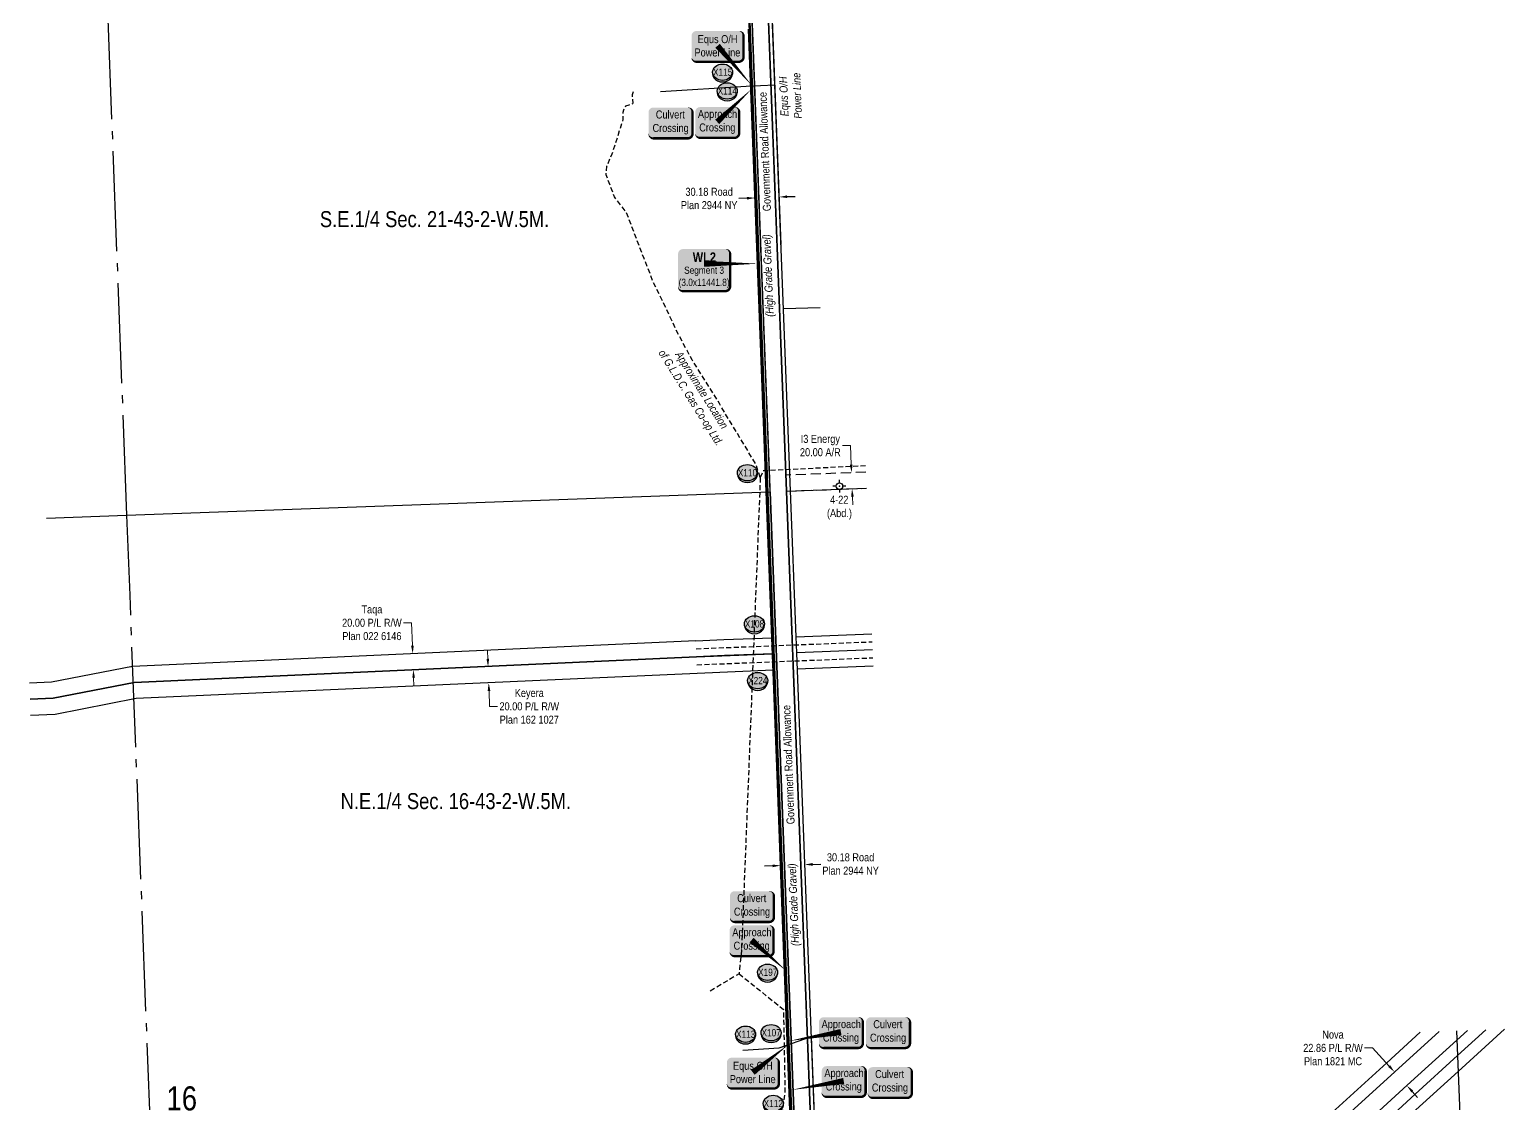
# Model space of a CAD drawing. Extents: x 683901 to 697439, y 5834844 to 5859401.
# Drawn here: x 686892 to 688735, y 5843153 to 5844494 of the extents above; entities that cross this region are included whole.
import ezdxf
from ezdxf.enums import TextEntityAlignment as Align

# ---------------------------------------------------------------- set-up
doc = ezdxf.new("R2010")
doc.units = 0
doc.header["$LTSCALE"] = 5
doc.header["$PDSIZE"] = 0.5
for name, pattern in [('foc-ACCESSROAD', [3.75, 2.5, -1.25]), ('foc-QUARTERLINE', [33, 25, -3, 2, -3]), ('UG_PIPE', [1.875, 1.25, -0.625])]:
    doc.linetypes.add(name, pattern=pattern)
doc.layers.get('Defpoints').update_dxf_attribs({"color": 9})
for name, color, linetype in [('10', 1, 'Continuous'), ('9', 3, 'Continuous'), ('AS-PIPE-UG', 44, 'UG_PIPE'), ('AS-PIPE-UG-T', 44, 'Continuous'), ('AS-POWER', 104, 'foc-POWER'), ('AS-POWER-T', 104, 'Continuous'), ('AS-TELEPHONE', 224, 'foc-TEL'), ('C-SYMBOL', 7, 'Continuous'), ('CG-NOTES', 7, 'Continuous'), ('F-AR', 190, 'foc-ACCESSROAD'), ('F-RW', 190, 'Continuous'), ('F-WS-S', 190, 'Continuous'), ('L-QSEC', 8, 'foc-QUARTERLINE'), ('L-ROAD-T', 7, 'Continuous'), ('L-SEC', 7, 'Continuous'), ('L-SECLBL', 7, 'Continuous'), ('L-TITLEDB', 4, 'Continuous'), ('L-TITLEDB-T', 4, 'Continuous'), ('P-CROSSINGS', 250, 'Continuous')]:
    doc.layers.add(name, color=color, linetype=linetype)
for name, color, linetype, lineweight in [('F-RW-T', 190, 'Continuous', 9), ('F-WS-T', 190, 'Continuous', 9), ('T-TEXT', 48, 'Continuous', 18)]:
    doc.layers.add(name, color=color, linetype=linetype, lineweight=lineweight)
doc.layers.add('oil_and_gas_wells_pt', color=7, linetype='Continuous', true_color=0xfc3d16)
doc.layers.add('P-PROPOSED-WL4', color=7, linetype='Continuous', true_color=0x5b5bc8)
doc.styles.add('175L', font='ARIALN.TTF', dxfattribs={"height": 20})
doc.styles.add('80', font='ARIALN.TTF', dxfattribs={"height": 10})
doc.styles.add('80CG', font='ARIALN.TTF', dxfattribs={"height": 10})
doc.styles.add('80L', font='ARIALN.TTF', dxfattribs={"height": 10})
doc.styles.add('80LS', font='ARIALNI.TTF', dxfattribs={"height": 10})
doc.styles.add('BOLD', font='ARIALNB.TTF')
doc.styles.add('Crossing', font='ARIALN.TTF', dxfattribs={"height": 10})
doc.styles.add('foc-LtypeFont', font='ARIALN.TTF', dxfattribs={"height": 7.35})
doc.styles.add('SIMPLEX', font='ARIALN.TTF')
doc.linetypes.add('foc-POWER', pattern='A,6,-1,["P",foc-LtypeFont,S=0.2,R=0,X=-0.625,Y=-0.75],-1.24,4', length=12.24)
doc.linetypes.add('foc-POWER-NOLINE', pattern='A,0,-4,["P",foc-LtypeFont,S=0.2,R=0,X=-0.625,Y=-0.75],-8.24', length=12.24)
doc.linetypes.add('foc-TEL', pattern='A,2,-1,["T",foc-LtypeFont,S=0.2,R=0,X=-0.425,Y=-0.75],-1.24,8', length=12.24)
doc.linetypes.add('foc-TEL-NOLINE', pattern='A,0,-2,["T",foc-LtypeFont,S=0.2,R=0,X=-0.425,Y=-0.75],-10.24', length=12.24)
doc.dimstyles.new('Compass 5 000', dxfattribs={"dimscale": 5, "dimtxt": 9, "dimasz": 2, "dimexe": 0.2, "dimexo": 0.0625, "dimgap": 0.5, "dimtad": 0, "dimtih": 1, "dimtoh": 1, "dimzin": 0, "dimdsep": 46, "dimtxsty": '80CG', "dimcen": 0.1, "dimse1": 1, "dimse2": 1, "dimclrd": 256, "dimclrt": 256, "dimaunit": 1, "dimadec": 4, "dimazin": 0, "dimtfac": 0.06, "dimtofl": 0, "dimtmove": 0, "dimatfit": 1, "dimfxl": 0.2, "dimtolj": 1, "dimtzin": 0, "dimlwd": -1, "dimarcsym": 0})

# ---------------------------------------------------------------- blocks, each defined once
blk = doc.blocks.new('L-SECLBL')
at = {"layer": '9', "color": 7}
for p, q in [((-5.1, -27.8), (-12.3, -27.8)), ((20.7, -27.8), (13.5, -27.8))]:
    blk.add_line(p, q, dxfattribs=at)
at = {"layer": '10', "color": 2, "style": 'SIMPLEX'}
blk.add_attdef('SEC', text='', height=30, dxfattribs=at).set_placement((0, 0), align=Align.MIDDLE)
at = {"layer": '10', "color": 5, "style": '80L'}
blk.add_attdef('TWP', text='', height=9.5, dxfattribs=at).set_placement((-14.4, -27.4), align=Align.MIDDLE_RIGHT)
blk.add_attdef('RGE', text='', height=9.5, dxfattribs=at).set_placement((3.6, -27.4), align=Align.MIDDLE_CENTER)
blk.add_attdef('MER', text='', height=9.5, dxfattribs=at).set_placement((23.2, -27.4), align=Align.MIDDLE_LEFT)
blk = doc.blocks.new('*U915')
h = blk.add_hatch(color=254)
edge = h.paths.add_edge_path()
edge.add_line((-26.5, -34.1), (26.5, -34.1))
edge.add_arc((26.5, -28.1), 6, 270, 360)
edge.add_line((32.5, -28.1), (32.5, 12.5))
edge.add_arc((26.5, 12.5), 6, 0, 90)
edge.add_line((26.5, 18.5), (-26.5, 18.5))
edge.add_arc((-26.5, 12.5), 6, 90, 180)
edge.add_line((-32.5, 12.5), (-32.5, -28.1))
edge.add_arc((-26.5, -28.1), 6, 180, 270)
at = {"layer": 'P-PROPOSED-WL4', "flags": 128}
blk.add_lwpolyline([(-26.5, -34.1, 3, 3, 0), (26.5, -34.1, 3, 3, 0.414214), (32.5, -28.1, 3, 3, 0), (32.5, 12.5, 3, 0, 0.414214), (26.5, 18.5, 0, 0, 0), (-26.5, 18.5, 0, 0, 0.414214), (-32.5, 12.5, 0, 0, 0), (-32.5, -28.1, 0, 3, 0.414214)], format="xyseb", close=True, dxfattribs=at)
blk.add_lwpolyline([(67.5, 0.2, 0, 7.5, 0), (0, 0, 0, 0, 0)], format="xyseb", dxfattribs=at)
at = {"layer": 'P-PROPOSED-WL4'}
for tag, p, height, style in [('TEMP_AREA_W1_001', (-9.2, 2.2), 12, 'BOLD'), ('ENTER_TEXT_001', (-30.7, -12.5), 9, '80')]:
    blk.add_attdef(tag, p, '', height=height, dxfattribs=dict(at, style=style))
blk = doc.blocks.new('*U978')
h = blk.add_hatch(color=59)
edge = h.paths.add_edge_path()
edge.add_line((-21.5, -20), (21.5, -20))
edge.add_arc((21.5, -14), 6, 270, 360)
edge.add_line((27.5, -14), (27.5, 12.5))
edge.add_arc((21.5, 12.5), 6, 0, 90)
edge.add_line((21.5, 18.5), (-21.5, 18.5))
edge.add_arc((-21.5, 12.5), 6, 90, 180)
edge.add_line((-27.5, 12.5), (-27.5, -14))
edge.add_arc((-21.5, -14), 6, 180, 270)
at = {"color": 1, "flags": 128}
blk.add_lwpolyline([(43.6, 41.6, 0, 7.5, 0), (0, 0, 0, 0, 0)], format="xyseb", dxfattribs=at)
blk.add_lwpolyline([(-21.5, -20, 3, 3, 0), (21.5, -20, 3, 3, 0.414214), (27.5, -14, 3, 3, 0), (27.5, 12.5, 3, 0, 0.414214), (21.5, 18.5, 0, 0, 0), (-21.5, 18.5, 0, 0, 0.414214), (-27.5, 12.5, 0, 0, 0), (-27.5, -14, 0, 3, 0.414214)], format="xyseb", close=True, dxfattribs=at)
at = {"color": 1, "style": '80'}
blk.add_attdef('ENTER_TEXT_001', (-36, -5), '', height=10, dxfattribs=at)
blk = doc.blocks.new('*U979')
h = blk.add_hatch(color=254)
edge = h.paths.add_edge_path()
edge.add_line((-21.5, -20), (21.5, -20))
edge.add_arc((21.5, -14), 6, 270, 360)
edge.add_line((27.5, -14), (27.5, 12.5))
edge.add_arc((21.5, 12.5), 6, 0, 90)
edge.add_line((21.5, 18.5), (-21.5, 18.5))
edge.add_arc((-21.5, 12.5), 6, 90, 180)
edge.add_line((-27.5, 12.5), (-27.5, -14))
edge.add_arc((-21.5, -14), 6, 180, 270)
at = {"color": 160, "flags": 128}
blk.add_lwpolyline([(-21.5, -20, 3, 3, 0), (21.5, -20, 3, 3, 0.414214), (27.5, -14, 3, 3, 0), (27.5, 12.5, 3, 0, 0.414214), (21.5, 18.5, 0, 0, 0), (-21.5, 18.5, 0, 0, 0.414214), (-27.5, 12.5, 0, 0, 0), (-27.5, -14, 0, 3, 0.414214)], format="xyseb", close=True, dxfattribs=at)
at = {"color": 160, "style": '80'}
blk.add_attdef('ENTER_TEXT_001', (-26.8, -4.9), '', height=10, dxfattribs=at)
blk = doc.blocks.new('*D1243')
at = {"layer": 'Defpoints', "color": 0, "transparency": 16777216}
for p in [(688613.9, 5843207.3), (688597.3, 5843192.2), (688629.3, 5843190.5)]:
    blk.add_point(p, dxfattribs=at)
at = {"layer": 'F-RW-T', "transparency": 16777216}
for p, q in [((688569.9, 5843222.3), (688559.9, 5843222.3)), ((688590.6, 5843199.6), (688569.9, 5843222.3)), ((688619.4, 5843167.9), (688626.1, 5843160.6))]:
    blk.add_line(p, q, dxfattribs=at)
for points in [[(688591.8, 5843200.7), (688589.4, 5843198.5), (688597.3, 5843192.2)], [(688620.6, 5843169.1), (688618.2, 5843166.8), (688612.7, 5843175.3)]]:
    blk.add_solid(points, dxfattribs=at)
at = {"layer": 'F-RW-T', "transparency": 16777216, "insert": (688520.4, 5843222.3), "char_height": 10, "attachment_point": 5, "style": '80CG'}
blk.add_mtext('\\A1;Nova\\P22.86 P/L R/W\\PPlan 1821 MC', dxfattribs=at)
blk = doc.blocks.new('*D1314')
at = {"layer": 'Defpoints', "color": 0, "transparency": 16777216}
for p in [(687916, 5843940.6), (687918.9, 5843940.7), (687916.8, 5843920.6)]:
    blk.add_point(p, dxfattribs=at)
at = {"layer": 'F-RW-T', "transparency": 16777216}
for p, q in [((687917.6, 5843974.6), (687907.6, 5843974.6)), ((687918.5, 5843950.7), (687917.6, 5843974.6)), ((687920, 5843910.7), (687920.4, 5843900.7))]:
    blk.add_line(p, q, dxfattribs=at)
for points in [[(687920.2, 5843950.8), (687916.9, 5843950.6), (687918.9, 5843940.7)], [(687921.7, 5843910.8), (687918.3, 5843910.7), (687919.6, 5843920.7)]]:
    blk.add_solid(points, dxfattribs=at)
at = {"layer": 'F-RW-T', "transparency": 16777216, "insert": (687879.9, 5843974.6), "char_height": 10, "attachment_point": 5, "style": '80CG'}
blk.add_mtext('\\A1;I3 Energy\\P20.00 A/R', dxfattribs=at)
blk = doc.blocks.new('*D1338')
at = {"layer": 'Defpoints', "color": 0, "transparency": 16777216}
for p in [(687370.7, 5843714.8), (687389.5, 5843715.5), (687390.2, 5843695.4)]:
    blk.add_point(p, dxfattribs=at)
at = {"layer": 'F-RW-T', "transparency": 16777216}
for p, q in [((687369.2, 5843753.3), (687359.2, 5843753.3)), ((687370.3, 5843724.8), (687369.2, 5843753.3)), ((687371.8, 5843684.7), (687372.2, 5843674.7))]:
    blk.add_line(p, q, dxfattribs=at)
for points in [[(687372, 5843724.8), (687368.6, 5843724.7), (687370.7, 5843714.8)], [(687373.5, 5843684.8), (687370.2, 5843684.6), (687371.4, 5843694.7)]]:
    blk.add_solid(points, dxfattribs=at)
at = {"layer": 'F-RW-T', "transparency": 16777216, "insert": (687319.7, 5843753.3), "char_height": 10, "attachment_point": 5, "style": '80CG'}
blk.add_mtext('\\A1;Taqa\\P20.00 P/L R/W\\PPlan 022 6146', dxfattribs=at)
blk = doc.blocks.new('*D1339')
at = {"layer": 'Defpoints', "color": 0, "transparency": 16777216}
for p in [(687463.5, 5843698.2), (687464.2, 5843678.2), (687465.6, 5843678.2)]:
    blk.add_point(p, dxfattribs=at)
at = {"layer": 'F-RW-T', "transparency": 16777216}
for p, q in [((687464.5, 5843708.2), (687464.1, 5843718.2)), ((687466, 5843668.2), (687466.7, 5843648.9)), ((687466.7, 5843648.9), (687476.7, 5843648.9))]:
    blk.add_line(p, q, dxfattribs=at)
for points in [[(687466.1, 5843708.3), (687462.8, 5843708.2), (687464.9, 5843698.2)], [(687467.7, 5843668.3), (687464.3, 5843668.2), (687465.6, 5843678.2)]]:
    blk.add_solid(points, dxfattribs=at)
at = {"layer": 'F-RW-T', "transparency": 16777216, "insert": (687516.3, 5843648.9), "char_height": 10, "attachment_point": 5, "style": '80CG'}
blk.add_mtext('\\A1;Keyera\\P20.00 P/L R/W\\PPlan 162 1027', dxfattribs=at)
blk = doc.blocks.new('*D1132')
at = {"layer": 'Defpoints', "color": 0, "transparency": 16777216}
for p in [(687798.3, 5844283.9), (687798.4, 5844281.6), (687828.6, 5844282.8)]:
    blk.add_point(p, dxfattribs=at)
at = {"layer": 'L-TITLEDB-T', "transparency": 16777216}
for p, q in [((687788.3, 5844283.6), (687778.3, 5844283.2)), ((687838.5, 5844285.5), (687848.4, 5844285.9))]:
    blk.add_line(p, q, dxfattribs=at)
for points in [[(687788.3, 5844285.2), (687788.4, 5844281.9), (687798.3, 5844283.9)], [(687838.4, 5844287.1), (687838.5, 5844283.8), (687828.5, 5844285.1)]]:
    blk.add_solid(points, dxfattribs=at)
at = {"layer": 'L-TITLEDB-T', "transparency": 16777216, "insert": (687741, 5844283.2), "char_height": 10, "attachment_point": 5, "style": '80CG'}
blk.add_mtext('\\A1;30.18 Road\\PPlan 2944 NY', dxfattribs=at)
blk = doc.blocks.new('*D1133')
at = {"layer": 'Defpoints', "color": 0, "transparency": 16777216}
for p in [(687830.1, 5843454), (687860.2, 5843455.2), (687830.2, 5843450.1)]:
    blk.add_point(p, dxfattribs=at)
at = {"layer": 'L-TITLEDB-T', "transparency": 16777216}
for p, q in [((687820.2, 5843449.7), (687810.2, 5843449.3)), ((687870.4, 5843451.6), (687880.4, 5843452))]:
    blk.add_line(p, q, dxfattribs=at)
for points in [[(687870.3, 5843453.3), (687870.4, 5843449.9), (687860.4, 5843451.2)], [(687820.2, 5843451.4), (687820.3, 5843448), (687830.2, 5843450.1)]]:
    blk.add_solid(points, dxfattribs=at)
at = {"layer": 'L-TITLEDB-T', "transparency": 16777216, "insert": (687917.7, 5843452), "char_height": 10, "attachment_point": 5, "style": '80CG'}
blk.add_mtext('\\A1;30.18 Road\\PPlan 2944 NY', dxfattribs=at)
blk = doc.blocks.new('*U881')
h = blk.add_hatch(color=255)
edge = h.paths.add_edge_path()
edge.add_line((-26.5, -20), (26.5, -20))
edge.add_arc((26.5, -14), 6, 270, 360)
edge.add_line((32.5, -14), (32.5, 12.5))
edge.add_arc((26.5, 12.5), 6, 0, 90)
edge.add_line((26.5, 18.5), (-26.5, 18.5))
edge.add_arc((-26.5, 12.5), 6, 90, 180)
edge.add_line((-32.5, 12.5), (-32.5, -14))
edge.add_arc((-26.5, -14), 6, 180, 270)
at = {"color": 104, "flags": 128}
blk.add_lwpolyline([(-26.5, -20, 3, 3, 0), (26.5, -20, 3, 3, 0.414214), (32.5, -14, 3, 3, 0), (32.5, 12.5, 3, 0, 0.414214), (26.5, 18.5, 0, 0, 0), (-26.5, 18.5, 0, 0, 0.414214), (-32.5, 12.5, 0, 0, 0), (-32.5, -14, 0, 3, 0.414214)], format="xyseb", close=True, dxfattribs=at)
blk.add_lwpolyline([(43.6, -50.4, 0, 7.5, 0), (0, 0, 0, 0, 0)], format="xyseb", dxfattribs=at)
at = {"color": 104, "style": '80'}
blk.add_attdef('ENTER_TEXT_001', (-26.8, -4.9), '', height=10, dxfattribs=at)
blk = doc.blocks.new('*U882')
h = blk.add_hatch(color=255)
edge = h.paths.add_edge_path()
edge.add_line((-26.5, -20), (26.5, -20))
edge.add_arc((26.5, -14), 6, 270, 360)
edge.add_line((32.5, -14), (32.5, 12.5))
edge.add_arc((26.5, 12.5), 6, 0, 90)
edge.add_line((26.5, 18.5), (-26.5, 18.5))
edge.add_arc((-26.5, 12.5), 6, 90, 180)
edge.add_line((-32.5, 12.5), (-32.5, -14))
edge.add_arc((-26.5, -14), 6, 180, 270)
at = {"color": 104, "flags": 128}
blk.add_lwpolyline([(44.7, 35, 0, 7.5, 0), (0, 0, 0, 0, 0)], format="xyseb", dxfattribs=at)
blk.add_lwpolyline([(-26.5, -20, 3, 3, 0), (26.5, -20, 3, 3, 0.414214), (32.5, -14, 3, 3, 0), (32.5, 12.5, 3, 0, 0.414214), (26.5, 18.5, 0, 0, 0), (-26.5, 18.5, 0, 0, 0.414214), (-32.5, 12.5, 0, 0, 0), (-32.5, -14, 0, 3, 0.414214)], format="xyseb", close=True, dxfattribs=at)
at = {"color": 104, "style": '80'}
blk.add_attdef('ENTER_TEXT_001', (-26.8, -4.9), '', height=10, dxfattribs=at)
blk = doc.blocks.new('xing2')
h = blk.add_hatch(color=50)
h.dxf.hatch_style = 1
edge = h.paths.add_edge_path()
edge.add_ellipse((0, 0), major_axis=(-12.5, 0), ratio=0.816297, start_angle=0, end_angle=360)
h = blk.add_hatch(color=250)
h.dxf.hatch_style = 1
edge = h.paths.add_edge_path()
edge.add_ellipse((0, -2), major_axis=(-12.5, 0), ratio=0.816297, start_angle=0, end_angle=180)
edge.add_line((12.5, -2), (12.5, 0))
edge.add_ellipse((0, 0), major_axis=(-12.5, 0), ratio=0.816297, start_angle=0, end_angle=180, ccw=False)
edge.add_line((-12.5, 0), (-12.5, -2))
at = {"color": 250}
blk.add_ellipse((0, 0), major_axis=(-12.5, 0), ratio=0.816297, dxfattribs=at)
blk.add_ellipse((0, -2), major_axis=(-12.5, 0), ratio=0.816297, start_param=0, end_param=3.141593, dxfattribs=at)
at = {"color": 250, "style": 'Crossing'}
blk.add_attdef('CROSSING', text='', height=9, dxfattribs=at).set_placement((0.1, 0), align=Align.MIDDLE_CENTER)
at = {"color": 250, "style": 'Crossing', "flags": 1}
for tag, p in [('OWNER', (0.1, -12.5)), ('DESCRIPTION', (0.1, -25.8)), ('LOCATION', (0.1, -39.3)), ('DWG_REF', (0.1, -52.8))]:
    blk.add_attdef(tag, text='', height=9, dxfattribs=at).set_placement(p, align=Align.MIDDLE_CENTER)
blk = doc.blocks.new('GABD')
for p, q in [((-0.81, 0), (-1.62, 0)), ((0, 0.81), (0, 1.62)), ((1.62, 0), (0.81, 0)), ((0, -0.81), (0, -1.62))]:
    blk.add_line(p, q)
blk.add_circle((0, 0), 0.8)
blk = doc.blocks.new('*U994')
h = blk.add_hatch(color=59)
edge = h.paths.add_edge_path()
edge.add_line((-21.5, -20), (21.5, -20))
edge.add_arc((21.5, -14), 6, 270, 360)
edge.add_line((27.5, -14), (27.5, 12.5))
edge.add_arc((21.5, 12.5), 6, 0, 90)
edge.add_line((21.5, 18.5), (-21.5, 18.5))
edge.add_arc((-21.5, 12.5), 6, 90, 180)
edge.add_line((-27.5, 12.5), (-27.5, -14))
edge.add_arc((-21.5, -14), 6, 180, 270)
at = {"color": 1, "flags": 128}
blk.add_lwpolyline([(-21.5, -20, 3, 3, 0), (21.5, -20, 3, 3, 0.414214), (27.5, -14, 3, 3, 0), (27.5, 12.5, 3, 0, 0.414214), (21.5, 18.5, 0, 0, 0), (-21.5, 18.5, 0, 0, 0.414214), (-27.5, 12.5, 0, 0, 0), (-27.5, -14, 0, 3, 0.414214)], format="xyseb", close=True, dxfattribs=at)
blk.add_lwpolyline([(43, -38.2, 0, 7.5, 0), (0, 0, 0, 0, 0)], format="xyseb", dxfattribs=at)
at = {"color": 1, "style": '80'}
blk.add_attdef('ENTER_TEXT_001', (-36, -5), '', height=10, dxfattribs=at)
blk = doc.blocks.new('*U995')
h = blk.add_hatch(color=254)
edge = h.paths.add_edge_path()
edge.add_line((-21.5, -20), (21.5, -20))
edge.add_arc((21.5, -14), 6, 270, 360)
edge.add_line((27.5, -14), (27.5, 12.5))
edge.add_arc((21.5, 12.5), 6, 0, 90)
edge.add_line((21.5, 18.5), (-21.5, 18.5))
edge.add_arc((-21.5, 12.5), 6, 90, 180)
edge.add_line((-27.5, 12.5), (-27.5, -14))
edge.add_arc((-21.5, -14), 6, 180, 270)
at = {"color": 160, "flags": 128}
blk.add_lwpolyline([(-21.5, -20, 3, 3, 0), (21.5, -20, 3, 3, 0.414214), (27.5, -14, 3, 3, 0), (27.5, 12.5, 3, 0, 0.414214), (21.5, 18.5, 0, 0, 0), (-21.5, 18.5, 0, 0, 0.414214), (-27.5, 12.5, 0, 0, 0), (-27.5, -14, 0, 3, 0.414214)], format="xyseb", close=True, dxfattribs=at)
at = {"color": 160, "style": '80'}
blk.add_attdef('ENTER_TEXT_001', (-26.8, -4.9), '', height=10, dxfattribs=at)
blk = doc.blocks.new('*U996')
h = blk.add_hatch(color=59)
edge = h.paths.add_edge_path()
edge.add_line((-21.5, -20), (21.5, -20))
edge.add_arc((21.5, -14), 6, 270, 360)
edge.add_line((27.5, -14), (27.5, 12.5))
edge.add_arc((21.5, 12.5), 6, 0, 90)
edge.add_line((21.5, 18.5), (-21.5, 18.5))
edge.add_arc((-21.5, 12.5), 6, 90, 180)
edge.add_line((-27.5, 12.5), (-27.5, -14))
edge.add_arc((-21.5, -14), 6, 180, 270)
at = {"color": 1, "flags": 128}
blk.add_lwpolyline([(-21.5, -20, 3, 3, 0), (21.5, -20, 3, 3, 0.414214), (27.5, -14, 3, 3, 0), (27.5, 12.5, 3, 0, 0.414214), (21.5, 18.5, 0, 0, 0), (-21.5, 18.5, 0, 0, 0.414214), (-27.5, 12.5, 0, 0, 0), (-27.5, -14, 0, 3, 0.414214)], format="xyseb", close=True, dxfattribs=at)
blk.add_lwpolyline([(-65.4, -11.3, 0, 7.5, 0), (0, 0, 0, 0, 0)], format="xyseb", dxfattribs=at)
at = {"color": 1, "style": '80'}
blk.add_attdef('ENTER_TEXT_001', (-36, -5), '', height=10, dxfattribs=at)
blk = doc.blocks.new('*U997')
h = blk.add_hatch(color=254)
edge = h.paths.add_edge_path()
edge.add_line((-21.5, -20), (21.5, -20))
edge.add_arc((21.5, -14), 6, 270, 360)
edge.add_line((27.5, -14), (27.5, 12.5))
edge.add_arc((21.5, 12.5), 6, 0, 90)
edge.add_line((21.5, 18.5), (-21.5, 18.5))
edge.add_arc((-21.5, 12.5), 6, 90, 180)
edge.add_line((-27.5, 12.5), (-27.5, -14))
edge.add_arc((-21.5, -14), 6, 180, 270)
at = {"color": 160, "flags": 128}
blk.add_lwpolyline([(-21.5, -20, 3, 3, 0), (21.5, -20, 3, 3, 0.414214), (27.5, -14, 3, 3, 0), (27.5, 12.5, 3, 0, 0.414214), (21.5, 18.5, 0, 0, 0), (-21.5, 18.5, 0, 0, 0.414214), (-27.5, 12.5, 0, 0, 0), (-27.5, -14, 0, 3, 0.414214)], format="xyseb", close=True, dxfattribs=at)
at = {"color": 160, "style": '80'}
blk.add_attdef('ENTER_TEXT_001', (-26.8, -4.9), '', height=10, dxfattribs=at)
blk = doc.blocks.new('*U998')
h = blk.add_hatch(color=59)
edge = h.paths.add_edge_path()
edge.add_line((-21.5, -20), (21.5, -20))
edge.add_arc((21.5, -14), 6, 270, 360)
edge.add_line((27.5, -14), (27.5, 12.5))
edge.add_arc((21.5, 12.5), 6, 0, 90)
edge.add_line((21.5, 18.5), (-21.5, 18.5))
edge.add_arc((-21.5, 12.5), 6, 90, 180)
edge.add_line((-27.5, 12.5), (-27.5, -14))
edge.add_arc((-21.5, -14), 6, 180, 270)
at = {"color": 1, "flags": 128}
blk.add_lwpolyline([(-21.5, -20, 3, 3, 0), (21.5, -20, 3, 3, 0.414214), (27.5, -14, 3, 3, 0), (27.5, 12.5, 3, 0, 0.414214), (21.5, 18.5, 0, 0, 0), (-21.5, 18.5, 0, 0, 0.414214), (-27.5, 12.5, 0, 0, 0), (-27.5, -14, 0, 3, 0.414214)], format="xyseb", close=True, dxfattribs=at)
blk.add_lwpolyline([(-65.4, -11.3, 0, 7.5, 0), (0, 0, 0, 0, 0)], format="xyseb", dxfattribs=at)
at = {"color": 1, "style": '80'}
blk.add_attdef('ENTER_TEXT_001', (-36, -5), '', height=10, dxfattribs=at)
blk = doc.blocks.new('*U999')
h = blk.add_hatch(color=254)
edge = h.paths.add_edge_path()
edge.add_line((-21.5, -20), (21.5, -20))
edge.add_arc((21.5, -14), 6, 270, 360)
edge.add_line((27.5, -14), (27.5, 12.5))
edge.add_arc((21.5, 12.5), 6, 0, 90)
edge.add_line((21.5, 18.5), (-21.5, 18.5))
edge.add_arc((-21.5, 12.5), 6, 90, 180)
edge.add_line((-27.5, 12.5), (-27.5, -14))
edge.add_arc((-21.5, -14), 6, 180, 270)
at = {"color": 160, "flags": 128}
blk.add_lwpolyline([(-21.5, -20, 3, 3, 0), (21.5, -20, 3, 3, 0.414214), (27.5, -14, 3, 3, 0), (27.5, 12.5, 3, 0, 0.414214), (21.5, 18.5, 0, 0, 0), (-21.5, 18.5, 0, 0, 0.414214), (-27.5, 12.5, 0, 0, 0), (-27.5, -14, 0, 3, 0.414214)], format="xyseb", close=True, dxfattribs=at)
at = {"color": 160, "style": '80'}
blk.add_attdef('ENTER_TEXT_001', (-26.8, -4.9), '', height=10, dxfattribs=at)

msp = doc.modelspace()

# ---------------------------------------------------------------- linework, layer by layer
at = {"layer": 'AS-PIPE-UG', "flags": 128}
for points in [[(687645.991, 5844416.384), (687644.705, 5844412.834), (687645.827, 5844401.749)], [(687804.886, 5843934.56), (687799.76, 5843950.672), (687780.428, 5843982.826), (687760.627, 5844015.336), (687753.914, 5844027.141), (687736.599, 5844054.934), (687719.98, 5844081.429), (687713.467, 5844093.164), (687699.795, 5844119.259), (687684.591, 5844151.665), (687670.909, 5844179.316), (687667.711, 5844188.255), (687659.743, 5844208.179), (687637.87, 5844265.581), (687622.717, 5844285.217), (687612.323, 5844312.715), (687613.212, 5844323.381), (687619.803, 5844338.857), (687633.692, 5844381.979), (687633.708, 5844386.632), (687633.499, 5844390.923), (687634.233, 5844394.068), (687637.084, 5844398.755), (687641.138, 5844400.378), (687645.827, 5844401.749)], [(687804.886, 5843934.56), (687781.48, 5843344.834)], [(687936.392, 5843949.321), (687808.26, 5843942.911), (687804.886, 5843934.56)], [(687724.877, 5843720.864), (687944.8, 5843729.557)], [(687725.667, 5843700.88), (687945.564, 5843709.571)], [(687781.48, 5843344.834), (687778.335, 5843314.997), (687741.245, 5843292.601)], [(687778.335, 5843314.997), (687833.843, 5843270.374), (687835.74, 5843167.515), (687826.464, 5843095.814)]]:
    msp.add_lwpolyline(points, dxfattribs=at)
at = {"layer": 'AS-POWER', "linetype": 'foc-POWER-NOLINE', "flags": 128}
msp.add_lwpolyline([(687830.815, 5844225.732), (687811.753, 5844722.033), (687781.46, 5845526.533), (687758.494, 5846151.677)], dxfattribs=at)
at = {"layer": 'AS-POWER', "flags": 128}
for points in [[(687680.276, 5844416.76), (687787.26, 5844423.576), (687823.158, 5844424.956)], [(687833.879, 5844145.993), (687879.767, 5844147.065)], [(687782.946, 5843219.665), (687828.629, 5843222.605), (687868.735, 5843236.571)], [(687904.455, 5842310.158), (687868.735, 5843236.571)]]:
    msp.add_lwpolyline(points, dxfattribs=at)
at = {"layer": 'AS-TELEPHONE', "linetype": 'foc-TEL-NOLINE', "flags": 128}
msp.add_lwpolyline([(687942.215, 5840672.176), (687910.849, 5841483.054), (687848.212, 5843112.381), (687786.621, 5844721.086), (687730.801, 5846190.68), (687715.753, 5846190.106), (687698.772, 5846639.392), (687713.735, 5846639.968), (687694.216, 5847153.865), (687690.774, 5847245.489), (687675.615, 5847244.884), (687667.977, 5847449.231), (687678.143, 5847449.762), (687683.095, 5847449.952), (687632.86, 5848787.367), (687572.447, 5850395.069), (687511.895, 5852003.159), (687450.353, 5853631.115), (687358.022, 5856062.335), (687265.59, 5858494.225), (687262.737, 5858568.877)], dxfattribs=at)
at = {"layer": 'F-AR', "flags": 128}
for points in [[(687936.696, 5843941.358), (687836.798, 5843937.657)], [(687837.539, 5843917.671), (687937.461, 5843921.373)]]:
    msp.add_lwpolyline(points, dxfattribs=at)
at = {"layer": 'F-RW', "flags": 128}
for points in [[(687724.482, 5843730.857), (687020.423, 5843698.864), (686919.372, 5843678.981), (686891.93, 5843677.849)], [(687724.482, 5843730.857), (687759.548, 5843732.45)], [(687759.548, 5843732.45), (687819.666, 5843734.666)], [(687849.618, 5843735.81), (687944.416, 5843739.587)], [(687760.342, 5843712.502), (687725.245, 5843710.902), (687022.845, 5843678.887), (686921.548, 5843659.181), (686892.559, 5843657.98)], [(686892.559, 5843657.98), (686921.548, 5843659.181), (687022.845, 5843678.887), (687725.245, 5843710.902)], [(687725.245, 5843710.902), (687820.09, 5843714.657)], [(687820.443, 5843714.672), (687760.342, 5843712.502)], [(687945.187, 5843719.431), (687850.384, 5843715.813)], [(686893.386, 5843637.997), (686923.885, 5843639.261), (687025.218, 5843658.974), (687726.16, 5843690.559), (687820.857, 5843694.671)], [(687851.149, 5843695.828), (687945.952, 5843699.445)], [(688587.522, 5843203.615), (688629.473, 5843241.916)], [(688597.645, 5843192.513), (688652.955, 5843242.801)], [(688612.983, 5843175.648), (688675.207, 5843232.189)], [(688675.207, 5843232.189), (688688.292, 5843244.134)], [(688675.799, 5843212.661), (688711.248, 5843245)], [(688676.594, 5843193.066), (688734.645, 5843245.882)], [(688623.022, 5843164.604), (688675.799, 5843212.661)], [(688514.366, 5843136.972), (688587.522, 5843203.615)], [(688537.622, 5843137.836), (688597.645, 5843192.513)], [(688619.404, 5843141.034), (688676.594, 5843193.066)], [(688573.022, 5843139.191), (688612.983, 5843175.648)], [(688596.279, 5843140.144), (688623.022, 5843164.604)]]:
    msp.add_lwpolyline(points, dxfattribs=at)
at = {"layer": 'L-QSEC', "flags": 128}
for points in [[(686952.221, 5845496.352), (687013.231, 5843887.621)], [(687013.231, 5843887.621), (687017.07, 5843787.696), (687075.096, 5842277.456)], [(688674.736, 5843243.623), (688711.777, 5842338.247)]]:
    msp.add_lwpolyline(points, dxfattribs=at)
at = {"layer": 'L-SEC', "flags": 128}
for points in [[(687817.438, 5843916.925), (687802.03, 5844319.006), (687802.03, 5844319.006), (687786.621, 5844721.086)], [(687837.539, 5843917.671), (687822.13, 5844319.757), (687806.722, 5844721.844)], [(687013.231, 5843887.621), (687415.334, 5843902.274), (687817.438, 5843916.925)], [(687817.438, 5843916.925), (687832.825, 5843514.653), (687848.212, 5843112.381)], [(687837.539, 5843917.671), (687937.461, 5843921.373)], [(687868.313, 5843113.139), (687852.926, 5843515.405), (687837.539, 5843917.671)], [(686913.299, 5843883.925), (687013.231, 5843887.621)]]:
    msp.add_lwpolyline(points, dxfattribs=at)
at = {"layer": 'L-TITLEDB', "flags": 128}
for points in [[(687817.438, 5843916.926), (687786.621, 5844721.087)], [(687806.726, 5844721.844), (687837.535, 5843917.719)], [(687842.635, 5843918.173), (687815.279, 5844629.964)], [(687812.331, 5843916.834), (687790.271, 5844494.605)], [(687826.321, 5843552.306), (687812.331, 5843916.834)], [(687848.212, 5843112.382), (687817.438, 5843916.926)], [(687837.535, 5843917.719), (687868.405, 5843113.135)], [(687849.618, 5843735.81), (687842.635, 5843918.173)], [(687850.384, 5843715.813), (687849.618, 5843735.81)], [(687873.454, 5843113.326), (687850.384, 5843715.813)], [(687832.84, 5843381.927), (687826.321, 5843552.306)], [(687843.163, 5843112.2), (687832.84, 5843381.927)]]:
    msp.add_lwpolyline(points, dxfattribs=at)
at = {"layer": 'oil_and_gas_wells_pt'}
msp.add_point((687903.755, 5843923.918), dxfattribs=at)
at = {"layer": 'P-PROPOSED-WL4', "flags": 128}
msp.add_lwpolyline([(687783.093, 5844720.962, 3, 3, 0), (687800.936, 5844254.597, 3, 3, 0), (687800.936, 5844254.597, 3, 3, 0), (687813.834, 5843916.797, 3, 3, 0), (687844.662, 5843112.248, 3, 3, 0), (687859.208, 5842734.707, 3, 3, 0), (687886.484, 5842735.758, 3, 3, 0), (687902.784, 5842312.222, 3, 3, 0), (688255.28, 5842325.232, 3, 3, 0), (688256.295, 5842297.798, 3, 3, 0), (687903.834, 5842284.756, 3, 3, 0), (687924.419, 5841746.95, 3, 3, 0), (687925.641, 5841715.029, 3, 3, 0), (687925.894, 5841708.426, 3, 3, 0), (687898.727, 5841707.388, 3, 3, 0), (687907.319, 5841482.919, 3, 3, 0), (687938.689, 5840672.056, 3, 3, 0), (687971.124, 5839870.922, 3, 3, 0)], format="xyseb", dxfattribs=at)

# ---------------------------------------------------------------- block references
at = {"layer": 'AS-POWER-T'}
ref = msp.add_blockref('*U881', (687751.537, 5844473.923), dxfattribs=dict(at, xscale=0.99969901, yscale=0.99969901, zscale=0.99969901))
ref.add_attrib('ENTER_TEXT_001', 'Equs O/H', (687726.736, 5844477.248), dxfattribs={"layer": '0', "color": 104, "height": 9.997, "style": '80'})
ref.add_attrib('ENTER_TEXT_002', 'Power Line', (687722.702, 5844460.587), dxfattribs={"layer": '0', "color": 104, "height": 9.997, "style": '80'})
ref = msp.add_blockref('*U882', (687795.625, 5843191.675), dxfattribs=dict(at, xscale=0.99969901, yscale=0.99969901, zscale=0.99969901))
ref.add_attrib('ENTER_TEXT_001', 'Equs O/H', (687770.823, 5843195.001), dxfattribs={"layer": '0', "color": 104, "height": 9.997, "style": '80'})
ref.add_attrib('ENTER_TEXT_002', 'Power Line', (687766.79, 5843178.339), dxfattribs={"layer": '0', "color": 104, "height": 9.997, "style": '80'})
at = {"layer": 'CG-NOTES'}
ref = msp.add_blockref('*U978', (687751.106, 5844378.891), dxfattribs=dict(at, xscale=0.999081924950458, yscale=0.999081924950458, zscale=0.999081924950458))
ref.add_attrib('ENTER_TEXT_001', 'Approach', (687727.005, 5844383.778), dxfattribs={"layer": '0', "color": 1, "height": 9.9908, "style": '80'})
ref.add_attrib('ENTER_TEXT_002', 'Crossing', (687728.651, 5844366.95), dxfattribs={"layer": '0', "color": 1, "height": 9.9908, "style": '80'})
ref = msp.add_blockref('*U979', (687692.771, 5844378.311), dxfattribs=dict(at, xscale=1.000131017163248, yscale=1.000131017163248, zscale=1.000131017163248))
ref.add_attrib('ENTER_TEXT_001', 'Culvert', (687674.388, 5844383.115), dxfattribs={"layer": '0', "color": 160, "height": 10.0013, "style": '80'})
ref.add_attrib('ENTER_TEXT_002', 'Crossing', (687670.291, 5844366.268), dxfattribs={"layer": '0', "color": 160, "height": 10.0013, "style": '80'})
ref = msp.add_blockref('*U915', (687734.705, 5844201.61), dxfattribs=dict(at, xscale=0.99969901, yscale=0.99969901, zscale=0.99969901))
ref.add_attrib('TEMP_AREA_W1_001', 'WL2', (687720.523, 5844203.854), dxfattribs={"layer": 'P-PROPOSED-WL4', "height": 11.9964, "style": 'BOLD'})
ref.add_attrib('ENTER_TEXT_001', 'Segment 3', (687709.79, 5844189.138), dxfattribs={"layer": 'P-PROPOSED-WL4', "height": 8.9973, "style": '80'})
ref.add_attrib('ENTER_TEXT_002', '(3.0x11441.8)', (687702.904, 5844173.989), dxfattribs={"layer": 'P-PROPOSED-WL4', "height": 8.99729, "style": '80'})
ref = msp.add_blockref('*U995', (687794.442, 5843399.601), dxfattribs=dict(at, xscale=1.000131017163248, yscale=1.000131017163248, zscale=1.000131017163248))
ref.add_attrib('ENTER_TEXT_001', 'Culvert', (687776.06, 5843404.405), dxfattribs={"layer": '0', "color": 160, "height": 10.0013, "style": '80'})
ref.add_attrib('ENTER_TEXT_002', 'Crossing', (687771.963, 5843387.558), dxfattribs={"layer": '0', "color": 160, "height": 10.0013, "style": '80'})
ref = msp.add_blockref('*U994', (687794.04, 5843356.984), dxfattribs=dict(at, xscale=0.999081924950458, yscale=0.999081924950458, zscale=0.999081924950458))
ref.add_attrib('ENTER_TEXT_001', 'Approach', (687769.939, 5843361.871), dxfattribs={"layer": '0', "color": 1, "height": 9.9908, "style": '80'})
ref.add_attrib('ENTER_TEXT_002', 'Crossing', (687771.585, 5843345.043), dxfattribs={"layer": '0', "color": 1, "height": 9.9908, "style": '80'})
ref = msp.add_blockref('*U998', (687905.628, 5843242.202), dxfattribs=dict(at, xscale=0.999081924950458, yscale=0.999081924950458, zscale=0.999081924950458))
ref.add_attrib('ENTER_TEXT_001', 'Approach', (687881.527, 5843247.09), dxfattribs={"layer": '0', "color": 1, "height": 9.9908, "style": '80'})
ref.add_attrib('ENTER_TEXT_002', 'Crossing', (687883.173, 5843230.261), dxfattribs={"layer": '0', "color": 1, "height": 9.9908, "style": '80'})
ref = msp.add_blockref('*U999', (687964.45, 5843242.175), dxfattribs=dict(at, xscale=1.000131017163248, yscale=1.000131017163248, zscale=1.000131017163248))
ref.add_attrib('ENTER_TEXT_001', 'Culvert', (687946.067, 5843246.979), dxfattribs={"layer": '0', "color": 160, "height": 10.0013, "style": '80'})
ref.add_attrib('ENTER_TEXT_002', 'Crossing', (687941.97, 5843230.133), dxfattribs={"layer": '0', "color": 160, "height": 10.0013, "style": '80'})
ref = msp.add_blockref('*U996', (687909.1, 5843181.096), dxfattribs=dict(at, xscale=0.999081924950458, yscale=0.999081924950458, zscale=0.999081924950458))
ref.add_attrib('ENTER_TEXT_001', 'Approach', (687884.998, 5843185.984), dxfattribs={"layer": '0', "color": 1, "height": 9.9908, "style": '80'})
ref.add_attrib('ENTER_TEXT_002', 'Crossing', (687886.644, 5843169.155), dxfattribs={"layer": '0', "color": 1, "height": 9.9908, "style": '80'})
ref = msp.add_blockref('*U997', (687966.769, 5843179.88), dxfattribs=dict(at, xscale=1.000131017163248, yscale=1.000131017163248, zscale=1.000131017163248))
ref.add_attrib('ENTER_TEXT_001', 'Culvert', (687948.386, 5843184.684), dxfattribs={"layer": '0', "color": 160, "height": 10.0013, "style": '80'})
ref.add_attrib('ENTER_TEXT_002', 'Crossing', (687944.29, 5843167.838), dxfattribs={"layer": '0', "color": 160, "height": 10.0013, "style": '80'})
at = {"layer": 'F-WS-S', "xscale": 5, "yscale": 5, "zscale": 5}
msp.add_blockref('GABD', (687903.755, 5843923.918), dxfattribs=at)
at = {"layer": 'L-SECLBL'}
msp.add_blockref('L-SECLBL', (687082.184, 5843159.33), dxfattribs=at).add_auto_attribs({'SEC': '16', 'TWP': '43', 'RGE': '2', 'MER': '5'})
at = {"layer": 'P-CROSSINGS'}
for p, values in [((687757.798, 5844440.955), {'CROSSING': 'X115'}), ((687763.591, 5844417.481), {'CROSSING': 'X114'}), ((687788.784, 5843940.676), {'CROSSING': 'X110'}), ((687797.622, 5843751.906), {'CROSSING': 'X108'}), ((687801.626, 5843681.133), {'CROSSING': 'X224'}), ((687814.091, 5843316.839), {'CROSSING': 'X197'}), ((687786.598, 5843239.473), {'CROSSING': 'X113'}), ((687818.378, 5843241.311), {'CROSSING': 'X107'}), ((687821.062, 5843152.966), {'CROSSING': 'X112'})]:
    msp.add_blockref('xing2', p, dxfattribs=at).add_auto_attribs(values)

# ---------------------------------------------------------------- texts
at = {"layer": 'AS-PIPE-UG-T', "insert": (687699.611, 5844104.861), "char_height": 10, "attachment_point": 1, "rotation": 302.098145, "style": '175L'}
msp.add_mtext_dynamic_manual_height_columns('\\pi13.307;{\\fArial Narrow|b0|i1|c0|p34;Approximate Location\\P\\pi0.32967;of G.L.D.C. Gas Co-op Ltd.}', width=137.14638, gutter_width=50, heights=[0], dxfattribs=at)
at = {"layer": 'C-SYMBOL', "color": 3, "style": '175L'}
for s, p in [('S.E.1/4 Sec. 21-43-2-W.5M.', (687397.952, 5844241.444)), ('N.E.1/4 Sec. 16-43-2-W.5M.', (687424.524, 5843514.583))]:
    msp.add_text(s, height=20, dxfattribs=at).set_placement(p, align=Align.BOTTOM_CENTER)
at = {"layer": 'F-WS-T', "insert": (687887.829, 5843911.96), "char_height": 10, "attachment_point": 1, "style": '175L'}
msp.add_mtext_dynamic_manual_height_columns('\\pi4.2042;4-22\\P\\pi0.39447;(Abd.)', width=30.59795, gutter_width=100, heights=[0], dxfattribs=at)
at = {"layer": 'L-ROAD-T', "style": '80L'}
for p in [(687810.482, 5844341.785), (687840.086, 5843576.125)]:
    msp.add_text('Government Road Allowance', height=10, rotation=92.127014, dxfattribs=at).set_placement(p, align=Align.MIDDLE_CENTER)
at = {"layer": 'T-TEXT', "style": '80LS'}
for p in [(687814.564, 5844186.972), (687846.431, 5843401.179)]:
    msp.add_text('(High Grade Gravel)', height=10, rotation=92.314049, dxfattribs=at).set_placement(p, align=Align.MIDDLE_CENTER)

# ---------------------------------------------------------------- dimensions: what is measured, and where the dimension line sits
at = {"layer": 'F-RW-T'}
dim = msp.add_linear_dim(base=(687918.889, 5843940.698), p1=(687916.759, 5843920.606), p2=(687916.018, 5843940.592), angle=92.12177, text='I3 Energy\\P20.00 A/R', dimstyle='Compass 5 000', dxfattribs=at)
dim.commit()
dim.dimension.update_dxf_attribs({"geometry": '*D1314', "text_midpoint": (687879.898, 5843974.59), "dimtype": 161})
at = {"layer": 'F-RW-T', "color": 3}
for base, p1, p2, angle, text, picture, middle in [((687370.687, 5843714.78), (687390.235, 5843695.397), (687389.481, 5843715.485), 92.148844, 'Taqa\\P20.00 P/L R/W\\PPlan 022 6146', '*D1338', (687319.704, 5843753.266)), ((687465.615, 5843678.236), (687463.483, 5843698.17), (687464.239, 5843678.184), 272.167786, 'Keyera\\P20.00 P/L R/W\\PPlan 162 1027', '*D1339', (687516.266, 5843648.874)), ((688597.323, 5843192.22), (688629.288, 5843190.464), (688613.948, 5843207.336), 132.277573, 'Nova\\P22.86 P/L R/W\\PPlan 1821 MC', '*D1243', (688520.395, 5843222.342))]:
    dim = msp.add_linear_dim(base=base, p1=p1, p2=p2, angle=angle, text=text, dimstyle='Compass 5 000', dxfattribs=at)
    dim.commit()
    dim.dimension.update_dxf_attribs({"geometry": picture, "text_midpoint": middle, "dimtype": 161})
at = {"layer": 'L-TITLEDB-T'}
dim = msp.add_aligned_dim(p1=(687828.552, 5844282.789), p2=(687798.402, 5844281.64), distance=-2.309, text='30.18 Road\\PPlan 2944 NY', dimstyle='Compass 5 000', dxfattribs=at)
dim.commit()
dim.dimension.update_dxf_attribs({"geometry": '*D1132', "text_midpoint": (687740.969, 5844283.186)})
dim = msp.add_linear_dim(base=(687830.231, 5843450.085), p1=(687860.23, 5843455.196), p2=(687830.08, 5843454.047), angle=182.183198, text='30.18 Road\\PPlan 2944 NY', dimstyle='Compass 5 000', dxfattribs=at)
dim.commit()
dim.dimension.update_dxf_attribs({"geometry": '*D1133', "text_midpoint": (687917.727, 5843451.996), "dimtype": 161})

# ---------------------------------------------------------------- next in the draw order: texts
at = {"layer": 'AS-POWER-T', "insert": (687830.354, 5844381.848), "char_height": 10, "attachment_point": 1, "rotation": 92.149189, "style": '175L', "bg_fill": 3, "box_fill_scale": 1.1, "bg_fill_color": 256, "bg_fill_transparency": 0}
msp.add_mtext_dynamic_manual_height_columns('\\pi3.8188;{\\fArial Narrow|b0|i1|c0|p34;Equs O/H\\P\\pi0.32626;Power Line}', width=57.1191, gutter_width=50, heights=[0], dxfattribs=at)

doc.saveas('drawing.dxf')
